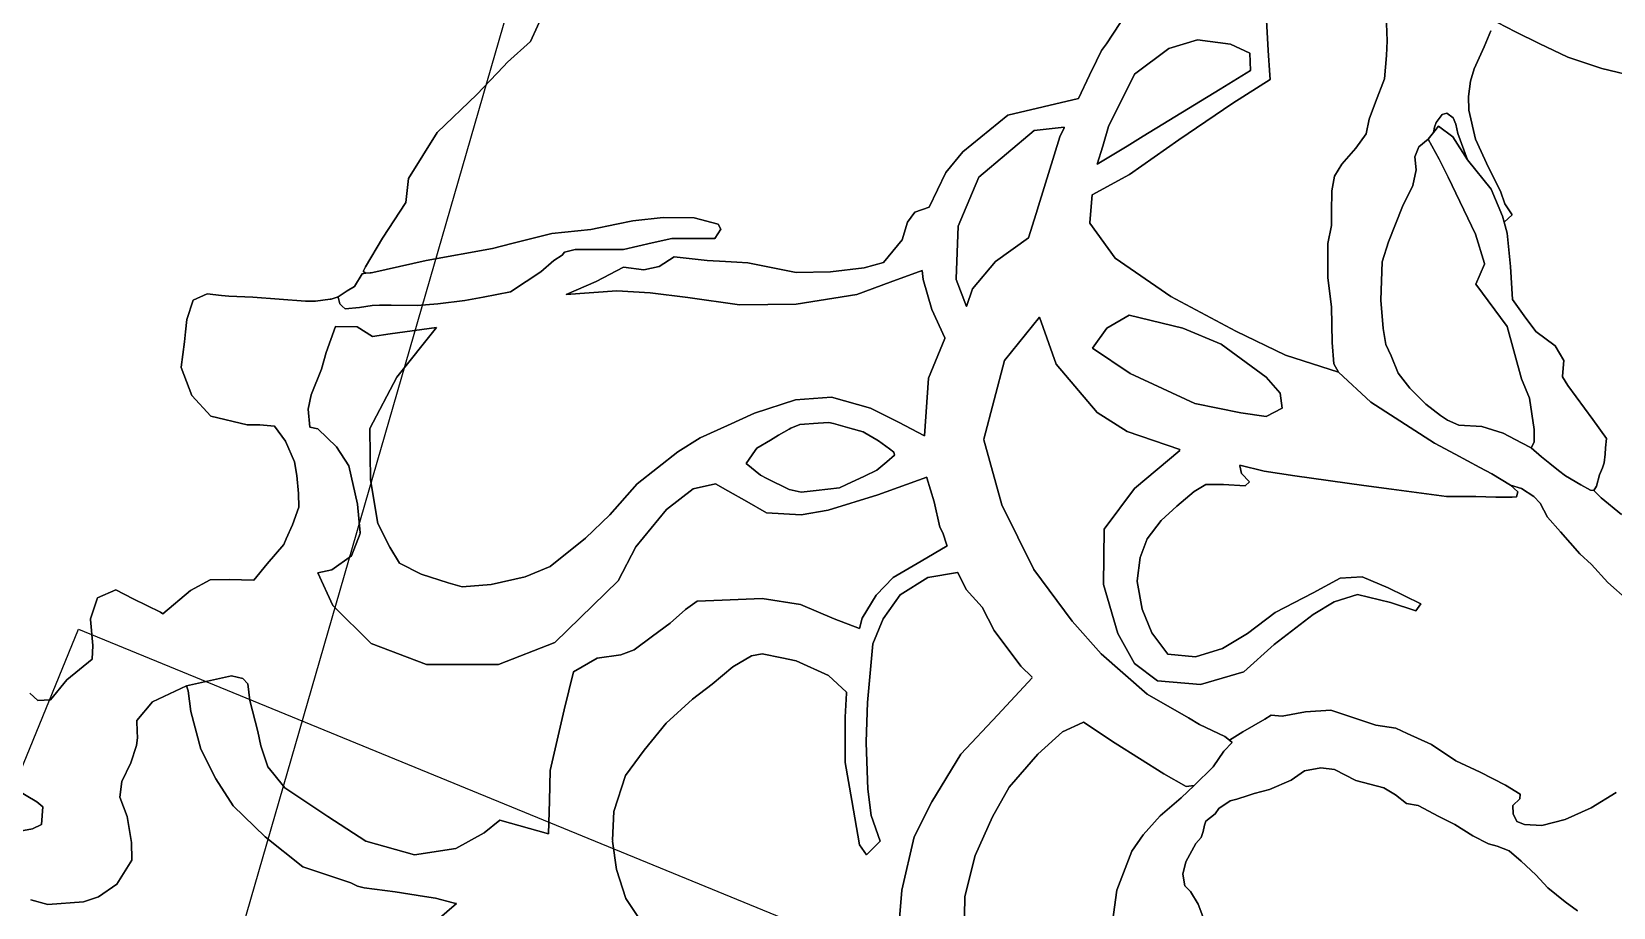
# Model space of a CAD drawing. Header units: inches. Extents: x 288635 to 1232953, y 676945 to 1655780.
# Drawn here: x 537801 to 565673, y 1443660 to 1459089 of the extents above; entities that cross this region are included whole.
import ezdxf

# ---------------------------------------------------------------- set-up
doc = ezdxf.new("R2010")
doc.units = ezdxf.units.IN
doc.header["$MEASUREMENT"] = 0
doc.layers.add('Images', color=7, linetype='Continuous')
picture_1 = doc.add_image_def('image3.jpg', size_in_pixel=(2620, 3729))
picture_2 = doc.add_image_def('image4.jpg', size_in_pixel=(1536, 2752))

msp = doc.modelspace()

# ---------------------------------------------------------------- linework, layer by layer
at = {"color": 1}
for points in [[(546837.5692, 1459456.4532), (546594.1521, 1458916.7022), (546186.6929, 1458551.5764), (546116.1608, 1458476.8954), (545646.9418, 1457980.0753), (544948.4405, 1457313.3239), (544440.4394, 1456503.6973), (544393.0589, 1456080.4724), (543985.7958, 1455452.1706), (543687.1986, 1454943.0238), (543655.5952, 1454889.1361), (543642.211, 1454877.4968), (543658.6734, 1454853.824), (543687.8167, 1454830.6234), (543623.9136, 1454822.7141), (543490.1823, 1454599.2445), (543360.6097, 1454524.7754), (543202.6276, 1454417.5419), (543079.8607, 1454376.9018), (543064.4153, 1454375.0296), (542800.4601, 1454343.035), (542624.9739, 1454340.8303), (541701.1001, 1454409.6361), (541275.6492, 1454425.5111), (541146.3535, 1454440.5956), (540894.6484, 1454469.9612), (540646.998, 1454358.836), (540535.8727, 1454015.9353), (540513.1591, 1453799.2828), (540494.5976, 1453622.2345), (540434.2725, 1453174.5586), (540435.6128, 1453171.0242), (540621.5138, 1452680.8048), (540958.1486, 1452314.1319), (541599.4999, 1452161.7316), (541824.8959, 1452162.6435), (542082.1008, 1452139.5066), (542272.6012, 1451875.981), (542434.5265, 1451507.6803), (542476.2466, 1451267.2933), (542503.8329, 1450952.4761), (542507.3586, 1450709.8267), (542400.6035, 1450400.627), (542289.018, 1450151.0024), (542244.0261, 1450050.3524), (541952.1548, 1449715.2408), (541713.8001, 1449421.7011), (541281.9992, 1449437.5762), (540945.4485, 1449428.0511), (540602.5479, 1449243.9008), (540110.4219, 1448834.3249), (540073.8506, 1448863.3144), (539592.8958, 1449097.8505), (539284.9202, 1449253.4258), (538964.2446, 1449110.5505), (538837.2443, 1448745.4248), (538838.2052, 1448734.7066), (538837.2443, 1448731.9439), (538878.0867, 1448276.3944), (538865.8194, 1448031.0483), (538424.4935, 1447669.0976), (538135.5679, 1447313.4969), (537910.1425, 1447303.9719), (537770.4422, 1447430.9721)], [(537770.4422, 1447430.9721), (537910.1425, 1447303.9719), (538135.5679, 1447313.4969), (538424.4935, 1447669.0976), (538865.8194, 1448031.0483), (538878.0867, 1448276.3944), (538837.2443, 1448731.9439), (538838.2052, 1448734.7066), (538837.2443, 1448745.4248), (538964.2446, 1449110.5505), (539284.9202, 1449253.4258), (539592.8958, 1449097.8505), (540073.8506, 1448863.3144), (540110.4219, 1448834.3249), (540602.5479, 1449243.9008), (540945.4485, 1449428.0511), (541281.9992, 1449437.5762), (541713.8001, 1449421.7011), (541952.1548, 1449715.2408), (542244.0261, 1450050.3524), (542289.018, 1450151.0024), (542400.6035, 1450400.627), (542507.3586, 1450709.8267), (542503.8329, 1450952.4761), (542476.2466, 1451267.2933), (542434.5265, 1451507.6803), (542272.6012, 1451875.981), (542082.1008, 1452139.5066), (541824.8959, 1452162.6435), (541599.4999, 1452161.7316), (540958.1486, 1452314.1319), (540621.5138, 1452680.8048), (540435.6128, 1453171.0242), (540434.2725, 1453174.5586), (540494.5976, 1453622.2345), (540513.1591, 1453799.2828), (540535.8727, 1454015.9353), (540646.998, 1454358.836), (540894.6484, 1454469.9612), (541146.3535, 1454440.5956), (541275.6492, 1454425.5111), (541701.1001, 1454409.6361), (542624.9739, 1454340.8303), (542800.4601, 1454343.035), (543064.4153, 1454375.0296), (543079.8607, 1454376.9018), (543202.6276, 1454417.5419), (543205.4098, 1454405.9495), (543210.3507, 1454385.3622), (543233.1077, 1454290.5416), (543273.6738, 1454252.873), (543327.9345, 1454202.4881), (543580.2417, 1454229.5815), (543800.3755, 1454265.1416), (543931.1887, 1454267.1038), (544139.0428, 1454270.2216), (544592.857, 1454263.4482), (544958.6178, 1454293.9283), (545432.7521, 1454349.8084), (545759.566, 1454410.7685), (546240.4737, 1454503.902), (546518.1809, 1454686.7824), (546773.8747, 1454859.5027), (547005.8619, 1455054.2365), (547149.7955, 1455149.0633), (547190.1476, 1455201.0153), (547377.004, 1455247.7294), (547601.0697, 1455247.7294), (548210.4432, 1455247.7294), (548231.6549, 1455252.5502), (548738.5647, 1455367.757), (549083.5699, 1455446.1673), (549837.6339, 1455446.1673), (549947.1797, 1455610.486), (549896.5069, 1455696.706), (549473.2434, 1455806.441), (548930.1133, 1455814.2718), (548396.7122, 1455755.005), (548104.6116, 1455695.7382), (547655.8774, 1455602.6047), (546967.359, 1455532.7921), (546265.7518, 1455353.3112), (545921.8933, 1455267.8079), (544756.264, 1455057.6889), (543812.2288, 1454846.0218), (543782.0221, 1454842.2831), (543767.4577, 1454840.4805), (543687.8167, 1454830.6234), (543658.6734, 1454853.824), (543642.211, 1454877.4968), (543655.5952, 1454889.1361), (543687.1986, 1454943.0238), (543985.7958, 1455452.1706), (544393.0589, 1456080.4724), (544440.4394, 1456503.6973), (544948.4405, 1457313.3239), (545646.9418, 1457980.0753), (546116.1608, 1458476.8954), (546186.6929, 1458551.5764), (546594.1521, 1458916.7022), (546837.5692, 1459456.4532)], [(557210.4173, 1459588.3928), (556741.375, 1458876.5477), (556652.3205, 1458757.163), (556564.9251, 1458575.6494), (556443.0714, 1458322.5686), (556245.9691, 1457913.2023), (555002.0025, 1457616.7288), (554208.2509, 1456971.8056), (553910.5941, 1456608.0028), (553617.8143, 1455998.0449), (553364.8899, 1455910.1628), (553232.5979, 1455731.5687), (553140.8526, 1455423.3446), (552809.2638, 1455023.8069), (552471.9193, 1454924.588), (551876.6056, 1454858.442), (551274.6774, 1454845.2128), (550421.3944, 1455017.1923), (550225.6377, 1455028.0677), (550029.8619, 1455038.9441), (549707.018, 1455056.8799), (549124.9335, 1455123.0259), (548858.931, 1454950.8786), (548589.1511, 1454891.515), (548231.9629, 1454937.8171), (547749.0974, 1454686.4625), (547217.7609, 1454457.8642), (548112.9002, 1454521.3493), (548701.5993, 1454488.2763), (549363.0589, 1454402.2865), (550275.8733, 1454276.6092), (551274.6774, 1454289.8384), (552339.6274, 1454455.2033), (552928.3265, 1454673.485), (553494.8497, 1454882.4126), (553496.2392, 1454882.925), (553513.7183, 1454719.7872), (553662.5467, 1454190.6194), (553894.0576, 1453694.5247), (553891.0992, 1453687.3833), (553894.0576, 1453681.0438), (553606.3073, 1452986.431), (553536.8694, 1451964.8867), (553076.4935, 1452210.9497), (552584.3675, 1452457.0127), (551893.8036, 1452647.5131), (551258.8023, 1452599.888), (550536.4884, 1452369.7), (550060.2374, 1452147.4496), (549583.9865, 1451933.1367), (549187.1107, 1451687.0737), (548472.7342, 1451123.51), (547988.5458, 1450575.8214), (547559.9199, 1450163.0706), (546940.7937, 1449663.0071), (546496.2928, 1449480.4443), (545900.9791, 1449345.5065), (545385.0406, 1449305.8189), (545138.9776, 1449377.2565), (544662.7266, 1449528.0693), (544281.7259, 1449726.5072), (544115.038, 1450004.3203), (543900.7251, 1450425.0086), (543773.7248, 1451194.9477), (543757.8498, 1452083.9495), (543758.0826, 1452084.3919), (543757.8498, 1452097.4304), (544234.1008, 1453002.3072), (544936.2834, 1453876.1344), (544119.13, 1453762.6409), (543805.4749, 1453719.0777), (543536.0612, 1453890.3273), (543154.5986, 1453893.7031), (542991.5027, 1453433.2151), (542908.5356, 1453139.6391), (542725.9728, 1452687.2007), (542671.3197, 1452437.3582), (542702.1602, 1452121.2429), (542845.0355, 1452089.4928), (543170.4736, 1451771.9922), (543392.7241, 1451438.6165), (543543.5369, 1450763.9277), (543588.0294, 1450261.0615), (543587.0645, 1450258.4866), (543588.0294, 1450247.5806), (543440.3492, 1449853.5075), (543091.0985, 1449607.4445), (542842.7262, 1449553.1131), (543106.9735, 1448977.9866), (543781.6624, 1448311.2353), (544757.9768, 1447938.172), (546027.9794, 1447938.172), (547020.1688, 1448327.1103), (548139.3586, 1449414.55), (548448.9217, 1450009.8637), (548988.6728, 1450668.6775), (549456.9862, 1451033.8032), (549850.4381, 1451121.8016), (550068.6107, 1450998.5386), (550403.6891, 1450809.2262), (550750.8013, 1450613.1149), (551361.99, 1450573.4273), (551838.241, 1450660.74), (552711.3677, 1450930.6155), (553575.8459, 1451239.9242), (553576.557, 1451226.6977), (553705.5262, 1450803.6141), (553804.7452, 1450357.1289), (553855.609, 1450259.7861), (553930.8039, 1450038.8646), (553934.6326, 1450027.616), (553474.7914, 1449759.512), (552980.39, 1449471.258), (552682.7332, 1449160.3719), (552437.9931, 1448756.8816), (552387.627, 1448572.7847), (551941.8984, 1448743.6524), (551346.5847, 1448995.007), (550671.8958, 1449100.8406), (549970.7486, 1449074.3822), (549527.5706, 1449054.5384), (549322.5181, 1448909.0173), (549051.3197, 1448664.2772), (548740.4337, 1448439.3809), (548416.3184, 1448194.6408), (548184.8075, 1448108.6511), (547768.088, 1448049.1197), (547351.3684, 1447810.9942), (547186.0035, 1447142.92), (546941.2634, 1446071.3553), (546928.0342, 1445535.573), (546907.3085, 1444953.268), (546050.0567, 1445196.6852), (545774.8895, 1444974.4348), (545277.4719, 1444699.2675), (544547.2204, 1444582.8506), (543689.9687, 1444826.2678), (543023.2174, 1445260.1853), (542261.2158, 1445768.1863), (542071.7695, 1446004.9942), (541964.8819, 1446138.6037), (541841.0544, 1446504.9268), (541784.6962, 1446756.4761), (541648.5943, 1447306.5989), (541610.4942, 1447599.9694), (541522.864, 1447691.4096), (541324.7436, 1447740.9397), (540532.262, 1447565.6794), (539930.4758, 1447281.954), (539657.6096, 1446950.0781), (539660.0878, 1446754.2936), (539667.6147, 1446660.2075), (539666.9353, 1446655.219), (539667.6147, 1446646.7266), (539649.5236, 1446513.8904), (539547.2064, 1446206.9387), (539388.9592, 1445876.5633), (539354.4396, 1445600.0392), (539483.6323, 1445262.6229), (539560.6819, 1444804.5801), (539565.2188, 1444504.0051), (539565.0201, 1444503.6865), (539565.2188, 1444490.5242), (539300.5927, 1444066.1065), (538979.8141, 1443847.3937), (538716.0708, 1443755.7627), (538084.9671, 1443707.5175), (537788.8856, 1443793.1609)], [(544947.4169, 1443434.9827), (545288.0552, 1443725.5989), (545276.098, 1443728.6518), (545275.8935, 1443728.704), (545231.9655, 1443739.9197), (544915.3619, 1443820.7547), (544725.0206, 1443850.2436), (544204.8666, 1443930.8291), (543661.4432, 1444003.4035), (543542.945, 1444032.3055), (543470.7686, 1444071.0343), (543426.325, 1444094.8821), (543144.797, 1444186.6539), (542578.7165, 1444371.1835), (541915.7543, 1444905.4322), (541350.5204, 1445449.7315), (541049.3647, 1445924.7303), (540782.135, 1446448.6063), (540604.8639, 1447110.066), (540557.1473, 1447474.019), (540532.262, 1447565.6794), (541324.7436, 1447740.9397), (541522.864, 1447691.4096), (541610.4942, 1447599.9694), (541648.5943, 1447306.5989), (541784.6962, 1446756.4761), (541841.0544, 1446504.9268), (541964.8819, 1446138.6037), (542071.7695, 1446004.9942), (542261.2158, 1445768.1863), (543023.2174, 1445260.1853), (543689.9687, 1444826.2678), (544547.2204, 1444582.8506), (545277.4719, 1444699.2675), (545774.8895, 1444974.4348), (546050.0567, 1445196.6852), (546907.3085, 1444953.268), (546928.0342, 1445535.573), (546941.2634, 1446071.3553), (547186.0035, 1447142.92), (547351.3684, 1447810.9942), (547768.088, 1448049.1197), (548184.8075, 1448108.6511), (548416.3184, 1448194.6408), (548740.4337, 1448439.3809), (549051.3197, 1448664.2772), (549322.5181, 1448909.0173), (549527.5706, 1449054.5384), (549970.7486, 1449074.3822), (550671.8958, 1449100.8406), (551346.5847, 1448995.007), (551941.8984, 1448743.6524), (552387.627, 1448572.7847), (552437.9931, 1448756.8816), (552682.7332, 1449160.3719), (552980.39, 1449471.258), (553474.7914, 1449759.512), (553934.6326, 1450027.616), (553930.8039, 1450038.8646), (553855.609, 1450259.7861), (553804.7452, 1450357.1289), (553705.5262, 1450803.6141), (553576.557, 1451226.6977), (553575.8459, 1451239.9242), (552711.3677, 1450930.6155), (551838.241, 1450660.74), (551361.99, 1450573.4273), (550750.8013, 1450613.1149), (550403.6891, 1450809.2262), (550068.6107, 1450998.5386), (549850.4381, 1451121.8016), (549456.9862, 1451033.8032), (548988.6728, 1450668.6775), (548448.9217, 1450009.8637), (548139.3586, 1449414.55), (547020.1688, 1448327.1103), (546027.9794, 1447938.172), (544757.9768, 1447938.172), (543781.6624, 1448311.2353), (543106.9735, 1448977.9866), (542842.7262, 1449553.1131), (543091.0985, 1449607.4445), (543440.3492, 1449853.5075), (543588.0294, 1450247.5806), (543587.0645, 1450258.4866), (543588.0294, 1450261.0615), (543543.5369, 1450763.9277), (543392.7241, 1451438.6165), (543170.4736, 1451771.9922), (542845.0355, 1452089.4928), (542702.1602, 1452121.2429), (542671.3197, 1452437.3582), (542725.9728, 1452687.2007), (542908.5356, 1453139.6391), (542991.5027, 1453433.2151), (543154.5986, 1453893.7031), (543536.0612, 1453890.3273), (543805.4749, 1453719.0777), (544119.13, 1453762.6409), (544936.2834, 1453876.1344), (544234.1008, 1453002.3072), (543757.8498, 1452097.4304), (543758.0826, 1452084.3919), (543757.8498, 1452083.9495), (543773.7248, 1451194.9477), (543900.7251, 1450425.0086), (544115.038, 1450004.3203), (544281.7259, 1449726.5072), (544662.7266, 1449528.0693), (545138.9776, 1449377.2565), (545385.0406, 1449305.8189), (545900.9791, 1449345.5065), (546496.2928, 1449480.4443), (546940.7937, 1449663.0071), (547559.9199, 1450163.0706), (547988.5458, 1450575.8214), (548472.7342, 1451123.51), (549187.1107, 1451687.0737), (549583.9865, 1451933.1367), (550060.2374, 1452147.4496), (550536.4884, 1452369.7), (551258.8023, 1452599.888), (551893.8036, 1452647.5131), (552584.3675, 1452457.0127), (553076.4935, 1452210.9497), (553536.8694, 1451964.8867), (553606.3073, 1452986.431), (553894.0576, 1453681.0438), (553891.0992, 1453687.3833), (553894.0576, 1453694.5247), (553662.5467, 1454190.6194), (553513.7183, 1454719.7872), (553496.2392, 1454882.925), (553494.8497, 1454882.4126), (552928.3265, 1454673.485), (552339.6274, 1454455.2033), (551274.6774, 1454289.8384), (550275.8733, 1454276.6092), (549363.0589, 1454402.2865), (548701.5993, 1454488.2763), (548112.9002, 1454521.3493), (547217.7609, 1454457.8642), (547749.0974, 1454686.4625), (548231.9629, 1454937.8171), (548589.1511, 1454891.515), (548858.931, 1454950.8786), (549124.9335, 1455123.0259), (549707.018, 1455056.8799), (550029.8619, 1455038.9441), (550225.6377, 1455028.0677), (550421.3944, 1455017.1923), (551274.6774, 1454845.2128), (551876.6056, 1454858.442), (552471.9193, 1454924.588), (552809.2638, 1455023.8069), (553140.8526, 1455423.3446), (553232.5979, 1455731.5687), (553364.8899, 1455910.1628), (553617.8143, 1455998.0449), (553910.5941, 1456608.0028), (554208.2509, 1456971.8056), (555002.0025, 1457616.7288), (556245.9691, 1457913.2023), (556443.0714, 1458322.5686), (556564.9251, 1458575.6494), (556652.3205, 1458757.163), (556741.375, 1458876.5477), (557210.4173, 1459588.3928)], [(561666.7768, 1459385.5239), (561685.8268, 1458925.148), (561673.1268, 1458671.1475), (561641.3767, 1458258.3967), (561479.4514, 1457845.6458), (561371.5012, 1457547.1952), (561314.3511, 1457290.0197), (561133.3757, 1457036.0192), (560888.9002, 1456756.6187), (560761.9, 1456540.7182), (560714.2749, 1456283.5427), (560704.7498, 1455908.892), (560703.6915, 1455672.8832), (560644.4247, 1455355.3825), (560640.1914, 1454750.0146), (560707.9248, 1454237.7803), (560716.3915, 1453611.2457), (560746.0249, 1453238.7116), (560830.4543, 1453087.053), (559894.4863, 1453386.5628), (559021.8789, 1453814.0799), (557873.6556, 1454425.1979), (556893.4464, 1455097.8904), (556448.9455, 1455711.7249), (556449.9921, 1455723.7605), (556448.9455, 1455725.2058), (556491.2789, 1456212.0402), (557147.4469, 1456571.8742), (558014.5592, 1457183.9534), (558968.8663, 1457829.6023), (559623.0803, 1458243.4927), (559617.7493, 1458322.5686), (559588.4508, 1458757.163), (559557.8836, 1459288.3418)], [(559557.8836, 1459288.3418), (559588.4508, 1458757.163), (559617.7493, 1458322.5686), (559623.0803, 1458243.4927), (558968.8663, 1457829.6023), (558014.5592, 1457183.9534), (557147.4469, 1456571.8742), (556491.2789, 1456212.0402), (556448.9455, 1455725.2058), (556449.9921, 1455723.7605), (556448.9455, 1455711.7249), (556893.4464, 1455097.8904), (557873.6556, 1454425.1979), (559021.8789, 1453814.0799), (559894.4863, 1453386.5628), (560830.4543, 1453087.053), (561401.9554, 1452557.8853), (562523.791, 1451838.2172), (562887.5559, 1451642.3438), (563319.2945, 1451409.8691), (563531.5638, 1451295.6077), (563857.5311, 1451100.874), (563988.7647, 1450978.1071), (563963.3647, 1450893.4403), (563887.1645, 1450884.9736), (563603.5306, 1450889.2069), (563252.1633, 1450899.1962), (563007.3591, 1450899.1962), (562735.4581, 1450899.1962), (561761.7868, 1451026.1968), (561274.9552, 1451089.6966), (560059.2413, 1451265.4625), (559518.1183, 1451343.6971), (559093.4284, 1451452.9031), (559096.3701, 1451438.6658), (559093.4284, 1451439.4222), (559121.5579, 1451303.2807), (559260.7531, 1451158.0335), (559185.058, 1451088.1612), (558804.0573, 1451107.2112), (558492.9066, 1451107.2112), (558283.3562, 1450986.561), (557978.5556, 1450726.2105), (557705.5051, 1450478.56), (557457.854, 1450152.3728), (557337.2043, 1449824.5087), (557280.0542, 1449411.7578), (557281.1198, 1449405.973), (557280.0542, 1449398.2769), (557368.9544, 1448915.676), (557540.4047, 1448496.5751), (557819.8053, 1448121.9244), (558308.7563, 1448071.1243), (558785.0072, 1448223.5246), (559223.1581, 1448483.8751), (559712.1091, 1448852.1758), (560385.2104, 1449201.4265), (560861.4614, 1449461.7771), (561248.8121, 1449480.8271), (561706.0131, 1449290.3267), (562278.9776, 1449005.9356), (562193.3765, 1448883.6484), (561743.584, 1449029.1696), (561161.4995, 1449174.6907), (560751.3945, 1449042.3988), (560380.9771, 1448817.5025), (559693.059, 1448288.3348), (559163.8913, 1447812.0838), (558396.5981, 1447587.1875), (557642.5341, 1447653.3335), (557232.4291, 1447957.6049), (556941.3869, 1448486.7727), (556690.2041, 1449346.0821), (556703.2614, 1450325.3788), (557232.4291, 1451039.7552), (558036.4487, 1451711.2169), (558024.9857, 1451715.1247), (558036.4487, 1451724.6978), (557105.1135, 1452042.1985), (556575.9458, 1452380.8658), (555856.2777, 1453227.5342), (555562.1734, 1454060.8295), (555559.8752, 1454057.9838), (554945.7631, 1453297.5687), (554581.9603, 1451908.5035), (554583.7699, 1451901.9319), (554581.9603, 1451895.0226), (554896.1536, 1450754.0046), (555458.3943, 1449612.9867), (556136.3905, 1448703.4797), (556649.0217, 1448124.7025), (557459.3098, 1447413.6334), (558186.9154, 1447000.2211), (558379.0859, 1446884.1181), (558827.4744, 1446669.8351), (558907.1772, 1446602.8848), (558954.4747, 1446563.1549), (558807.1544, 1446410.7546), (558619.194, 1446136.4341), (558283.9133, 1445806.2334), (558146.7531, 1445790.9934), (557751.1266, 1446012.507), (556897.0691, 1446550.6802), (556335.4398, 1446922.6684), (556323.4051, 1446917.1585), (555967.5419, 1446754.2334), (555530.9785, 1446357.3576), (555028.2691, 1445775.2731), (554730.6123, 1445252.72), (554426.3409, 1444571.4166), (554247.7467, 1443850.4255), (554234.5176, 1443162.5075)], [(565817.5684, 1450584.4063), (565457.7343, 1450876.5069), (565326.5007, 1451003.5071), (565373.0675, 1451079.7073), (565428.101, 1451282.9077), (565478.9011, 1451405.6746), (565512.7678, 1451490.3415), (565527.1014, 1451644.6436), (565536.2336, 1451758.7622), (565549.3796, 1451923.0374), (565309.6746, 1452252.6319), (564873.1112, 1452853.3546), (564775.5585, 1453004.1674), (564776.5712, 1453016.0828), (564775.5585, 1453017.6483), (564798.9275, 1453292.6183), (564647.3463, 1453552.4719), (564307.2451, 1453805.8565), (564100.8697, 1454083.6696), (563894.4943, 1454369.4202), (563862.7442, 1454948.8588), (563799.2441, 1455536.235), (563748.1538, 1455729.6483), (563889.7045, 1455859.1502), (563762.7043, 1456057.2706), (563681.4241, 1456275.711), (563473.1437, 1456692.2719), (563244.5433, 1457195.1929), (563127.703, 1457703.1939), (563117.543, 1457947.0344), (563158.1831, 1458216.2749), (563219.1432, 1458434.7153), (563396.9436, 1458820.7961), (563513.7838, 1459100.1967)], [(569429.1212, 1459170.5713), (568904.1869, 1458819.204), (568387.7192, 1458493.2367), (568057.5185, 1458353.5364), (567672.2844, 1458213.8361), (567100.7833, 1458154.5693), (566681.6824, 1458188.4361), (566156.748, 1458273.1029), (565469.1651, 1458437.0679), (564869.2766, 1458636.7671), (564363.7309, 1458882.2863), (563948.1878, 1459084.0956), (563630.9072, 1459251.9159)], [(563630.9072, 1459251.9159), (563948.1878, 1459084.0956), (564363.7309, 1458882.2863), (564869.2766, 1458636.7671), (565469.1651, 1458437.0679), (566156.748, 1458273.1029), (566681.6824, 1458188.4361), (567100.7833, 1458154.5693), (567672.2844, 1458213.8361), (568057.5185, 1458353.5364), (568387.7192, 1458493.2367), (568904.1869, 1458819.204), (569429.1212, 1459170.5713)], [(565724.4349, 1445682.1965), (565279.934, 1445411.2626), (564822.7331, 1445208.0622), (564412.0989, 1445102.2287), (564107.2983, 1445119.162), (563971.8314, 1445174.1955), (563908.3312, 1445305.4291), (563899.8646, 1445455.7127), (564026.8648, 1445570.0129), (564033.2148, 1445652.5631), (563772.8643, 1445811.3134), (563328.3634, 1446039.9139), (562896.5626, 1446243.1143), (562471.1117, 1446528.8649), (562039.3108, 1446725.7153), (561842.4604, 1446814.6154), (561486.8597, 1446871.7655), (561010.6088, 1447030.5159), (560693.1081, 1447132.1161), (560248.6073, 1447106.716), (559835.8564, 1447030.5159), (559645.3561, 1447043.2159), (559530.3188, 1446978.0281), (559142.435, 1446751.1153), (558907.1772, 1446602.8848), (558827.4744, 1446669.8351), (558379.0859, 1446884.1181), (558186.9154, 1447000.2211), (557459.3098, 1447413.6334), (556649.0217, 1448124.7025), (556136.3905, 1448703.4797), (555458.3943, 1449612.9867), (554896.1536, 1450754.0046), (554581.9603, 1451895.0226), (554583.7699, 1451901.9319), (554581.9603, 1451908.5035), (554945.7631, 1453297.5687), (555559.8752, 1454057.9838), (555562.1734, 1454060.8295), (555856.2777, 1453227.5342), (556575.9458, 1452380.8658), (557105.1135, 1452042.1985), (558036.4487, 1451724.6978), (558024.9857, 1451715.1247), (558036.4487, 1451711.2169), (557232.4291, 1451039.7552), (556703.2614, 1450325.3788), (556690.2041, 1449346.0821), (556941.3869, 1448486.7727), (557232.4291, 1447957.6049), (557642.5341, 1447653.3335), (557642.5341, 1447653.3335), (558396.5981, 1447587.1875), (559163.8913, 1447812.0838), (559693.059, 1448288.3348), (560380.9771, 1448817.5025), (560751.3945, 1449042.3988), (561161.4995, 1449174.6907), (561743.584, 1449029.1696), (562193.3765, 1448883.6484), (562278.9776, 1449005.9356), (561706.0131, 1449290.3267), (561248.8121, 1449480.8271), (560861.4614, 1449461.7771), (560385.2104, 1449201.4265), (559712.1091, 1448852.1758), (559223.1581, 1448483.8751), (558785.0072, 1448223.5246), (558308.7563, 1448071.1243), (557819.8053, 1448121.9244), (557540.4047, 1448496.5751), (557368.9544, 1448915.676), (557280.0542, 1449398.2769), (557281.1198, 1449405.973), (557280.0542, 1449411.7578), (557337.2043, 1449824.5087), (557457.854, 1450152.3728), (557705.5051, 1450478.56), (557978.5556, 1450726.2105), (558283.3562, 1450986.561), (558492.9066, 1451107.2112), (558804.0573, 1451107.2112), (559185.058, 1451088.1612), (559260.7531, 1451158.0335), (559121.5579, 1451303.2807), (559093.4284, 1451439.4222), (559096.3701, 1451438.6658), (559093.4284, 1451452.9031), (559518.1183, 1451343.6971), (560059.2413, 1451265.4625), (561274.9552, 1451089.6966), (561761.7868, 1451026.1968), (562735.4581, 1450899.1962), (563007.3591, 1450899.1962), (563252.1633, 1450899.1962), (563603.5306, 1450889.2069), (563887.1645, 1450884.9736), (563963.3647, 1450893.4403), (563988.7647, 1450978.1071), (563857.5311, 1451100.874), (564056.4982, 1451037.3739), (564272.3986, 1450897.6736), (564382.4655, 1450783.3734), (564513.6991, 1450533.6062), (564742.2996, 1450275.3724), (565080.9669, 1449890.1383), (565288.4007, 1449699.6379), (565576.2679, 1449382.1372), (565931.8686, 1449068.8699)], [(553077.2974, 1443252.2563), (553136.4945, 1443962.622), (553354.7762, 1444901.8947), (553665.6623, 1445517.0522), (554174.9862, 1446357.1059), (554824.6358, 1447051.1565), (555433.6231, 1447701.7657), (555427.0499, 1447708.2241), (555433.6231, 1447715.2466), (555233.5283, 1447911.8477), (554763.8617, 1448535.0592), (554547.6893, 1448948.7684), (554270.2364, 1449259.8426), (554119.4236, 1449561.4682), (554114.552, 1449560.6317), (553595.5475, 1449471.5097), (553106.0674, 1449167.2382), (552808.4105, 1448743.9041), (552623.2018, 1448300.7261), (552530.5975, 1447268.849), (552504.1391, 1446574.3164), (552504.4032, 1446567.7674), (552504.1391, 1446560.8355), (552537.2121, 1445740.6255), (552596.7434, 1445277.6038), (552752.0519, 1444824.621), (552510.7537, 1444583.3228), (552391.691, 1444761.9169), (552252.7844, 1445542.4393), (552133.7217, 1446210.5136), (552133.7217, 1447010.6281), (552159.2205, 1447435.6073), (552158.4546, 1447436.3235), (552159.2205, 1447449.0882), (551842.6794, 1447745.1), (551273.8241, 1448003.0693), (551022.4695, 1448055.986), (550671.8958, 1448128.7466), (550486.6871, 1448089.059), (550155.9573, 1447897.2357), (549792.1545, 1447592.9643), (549448.1955, 1447328.3804), (548985.1737, 1446905.0462), (548594.9125, 1446428.7953), (548264.1827, 1445985.6173), (548059.1302, 1445350.616), (548039.2864, 1444841.2921), (548039.6916, 1444838.2123), (548039.2864, 1444827.8112), (548105.4324, 1444325.1019), (548270.7973, 1443815.7779), (548482.4644, 1443498.2773)], [(548482.4644, 1443498.2773), (548270.7973, 1443815.7779), (548105.4324, 1444325.1019), (548039.2864, 1444827.8112), (548039.6916, 1444838.2123), (548039.2864, 1444841.2921), (548059.1302, 1445350.616), (548264.1827, 1445985.6173), (548594.9125, 1446428.7953), (548985.1737, 1446905.0462), (549448.1955, 1447328.3804), (549792.1545, 1447592.9643), (550155.9573, 1447897.2357), (550486.6871, 1448089.059), (550671.8958, 1448128.7466), (551022.4695, 1448055.986), (551273.8241, 1448003.0693), (551842.6794, 1447745.1), (552159.2205, 1447449.0882), (552158.4546, 1447436.3235), (552159.2205, 1447435.6073), (552133.7217, 1447010.6281), (552133.7217, 1446210.5136), (552252.7844, 1445542.4393), (552391.691, 1444761.9169), (552510.7537, 1444583.3228), (552752.0519, 1444824.621), (552596.7434, 1445277.6038), (552537.2121, 1445740.6255), (552504.1391, 1446560.8355), (552504.4032, 1446567.7674), (552504.1391, 1446574.3164), (552530.5975, 1447268.849), (552623.2018, 1448300.7261), (552808.4105, 1448743.9041), (553106.0674, 1449167.2382), (553595.5475, 1449471.5097), (554114.552, 1449560.6317), (554119.4236, 1449561.4682), (554270.2364, 1449259.8426), (554547.6893, 1448948.7684), (554763.8617, 1448535.0592), (555233.5283, 1447911.8477), (555433.6231, 1447715.2466), (555427.0499, 1447708.2241), (555433.6231, 1447701.7657), (554824.6358, 1447051.1565), (554174.9862, 1446357.1059), (553665.6623, 1445517.0522), (553354.7762, 1444901.8947), (553354.7762, 1444901.8947), (553136.4945, 1443962.622), (553077.2974, 1443252.2563)], [(537788.8856, 1443793.1609), (538084.9671, 1443707.5175), (538716.0708, 1443755.7627), (538979.8141, 1443847.3937), (539300.5927, 1444066.1065), (539565.2188, 1444490.5242), (539565.0201, 1444503.6865), (539565.2188, 1444504.0051), (539560.6819, 1444804.5801), (539483.6323, 1445262.6229), (539354.4396, 1445600.0392), (539388.9592, 1445876.5633), (539547.2064, 1446206.9387), (539649.5236, 1446513.8904), (539667.6147, 1446646.7266), (539666.9353, 1446655.219), (539667.6147, 1446660.2075), (539660.0878, 1446754.2936), (539657.6096, 1446950.0781), (539930.4758, 1447281.954), (540532.262, 1447565.6794), (540557.1473, 1447474.019), (540604.8639, 1447110.066), (540782.135, 1446448.6063), (541049.3647, 1445924.7303), (541350.5204, 1445449.7315), (541915.7543, 1444905.4322), (542578.7165, 1444371.1835), (543144.797, 1444186.6539), (543426.325, 1444094.8821), (543470.7686, 1444071.0343), (543542.945, 1444032.3055), (543661.4432, 1444003.4035), (544204.8666, 1443930.8291), (544725.0206, 1443850.2436), (544915.3619, 1443820.7547), (545231.9655, 1443739.9197), (545275.8935, 1443728.704), (545276.098, 1443728.6518), (545288.0552, 1443725.5989), (545288.0552, 1443725.5989), (544947.4169, 1443434.9827)], [(554234.5176, 1443162.5075), (554247.7467, 1443850.4255), (554426.3409, 1444571.4166), (554730.6123, 1445252.72), (555028.2691, 1445775.2731), (555530.9785, 1446357.3576), (555967.5419, 1446754.2334), (556323.4051, 1446917.1585), (556335.4398, 1446922.6684), (556897.0691, 1446550.6802), (557751.1266, 1446012.507), (557751.1266, 1446012.507), (558146.7531, 1445790.9934), (558283.9133, 1445806.2334), (558055.3129, 1445587.793), (557689.5521, 1445272.8324), (557389.8315, 1444937.5517), (557186.6311, 1444647.9911), (556925.5186, 1443964.2217), (556849.3185, 1443405.4206)], [(558441.055, 1443498.5541), (558356.3881, 1443718.6879), (558220.9212, 1443938.8217), (558119.321, 1444040.4219), (558085.7929, 1444246.6703), (558141.673, 1444460.0307), (558314.3934, 1444785.1514), (558410.9136, 1444891.8316), (558446.4737, 1444998.5118), (558466.7937, 1445105.192), (558492.1937, 1445176.3122), (558654.7541, 1445308.3924), (558720.7942, 1445399.8326), (558918.9146, 1445536.9929), (559040.8348, 1445567.4729), (559238.9552, 1445628.4331), (559340.5554, 1445663.9931), (559613.606, 1445735.1133), (559994.6068, 1445900.2136), (560229.5572, 1446065.3139), (560515.3078, 1446116.114), (560756.6083, 1446090.714), (561137.609, 1445893.8636), (561626.56, 1445766.8633), (561836.1104, 1445639.8631), (562026.6108, 1445487.4628), (562236.1612, 1445455.7127), (562598.112, 1445258.8623), (562877.5125, 1445119.162), (563195.0132, 1444922.3117), (563472.297, 1444780.4947), (563624.6973, 1444738.1613), (563836.3644, 1444657.7278), (564048.0315, 1444471.4607), (564306.2654, 1444230.1603), (564517.9325, 1444001.5598), (564822.7331, 1443756.026), (565038.6335, 1443599.3923)], [(537329.1163, 1445852.2131), (537894.2674, 1445518.8374), (537998.0262, 1445429.5566), (537973.6426, 1445122.7425), (537813.7089, 1445044.3135), (537499.6422, 1444983.9796)], [(537499.6422, 1444983.9796), (537813.7089, 1445044.3135), (537973.6426, 1445122.7425), (537998.0262, 1445429.5566), (537894.2674, 1445518.8374), (537329.1163, 1445852.2131)]]:
    msp.add_lwpolyline(points, dxfattribs=at)
at = {"color": 1, "ltscale": 3}
for points in [[(565931.8686, 1449068.8699), (565576.2679, 1449382.1372), (565288.4007, 1449699.6379), (565080.9669, 1449890.1383), (564742.2996, 1450275.3724), (564513.6991, 1450533.6062), (564382.4655, 1450783.3734), (564272.3986, 1450897.6736), (564056.4982, 1451037.3739), (563857.5311, 1451100.874), (563531.5638, 1451295.6077), (563319.2945, 1451409.8691), (562887.5559, 1451642.3438), (562523.791, 1451838.2172), (561401.9554, 1452557.8853), (560830.4543, 1453087.053), (560746.0249, 1453238.7116), (560716.3915, 1453611.2457), (560707.9248, 1454237.7803), (560640.1914, 1454750.0146), (560644.4247, 1455355.3825), (560703.6915, 1455672.8832), (560704.7498, 1455908.892), (560714.2749, 1456283.5427), (560761.9, 1456540.7182), (560888.9002, 1456756.6187), (561133.3757, 1457036.0192), (561314.3511, 1457290.0197), (561371.5012, 1457547.1952), (561479.4514, 1457845.6458), (561641.3767, 1458258.3967), (561673.1268, 1458671.1475), (561685.8268, 1458925.148), (561666.7768, 1459385.5239)], [(563513.7838, 1459100.1967), (563396.9436, 1458820.7961), (563219.1432, 1458434.7153), (563158.1831, 1458216.2749), (563117.543, 1457947.0344), (563127.703, 1457703.1939), (563244.5433, 1457195.1929), (563473.1437, 1456692.2719), (563681.4241, 1456275.711), (563762.7043, 1456057.2706), (563889.7045, 1455859.1502), (563748.1538, 1455729.6483), (563719.7902, 1455837.0247), (563521.431, 1456314.1116), (563100.2031, 1456830.5886), (562934.6626, 1457291.7131), (562899.1026, 1457459.3534), (562848.3025, 1457571.1136), (562736.5422, 1457652.3938), (562655.2621, 1457626.9937), (562548.5819, 1457489.8335), (562518.7368, 1457405.9075), (562501.9703, 1457311.8996), (562406.6969, 1457192.8078), (562246.2154, 1457056.6568), (562177.4236, 1456884.6772), (562198.5903, 1456651.8434), (562139.8527, 1456375.6179), (561955.7023, 1456007.3172), (561711.2269, 1455385.0159), (561601.16, 1455033.6485), (561575.7599, 1454360.5472), (561613.86, 1453861.0129), (561664.6601, 1453577.379), (561757.7936, 1453374.1786), (561880.5605, 1453073.6113), (562083.7609, 1452806.9108), (562367.3948, 1452523.2769), (562625.6287, 1452324.3098), (562752.6289, 1452243.8763), (562951.596, 1452154.9761), (563353.7635, 1452133.8094), (563730.5309, 1452015.2758), (564056.4982, 1451845.9422), (564221.5985, 1451757.042), (564407.8656, 1451596.175), (564551.7992, 1451477.6414), (564704.9334, 1451359.3105), (564831.1998, 1451261.741), (565097.9003, 1451105.1073), (565271.4673, 1451011.9738), (565326.5007, 1451003.5071), (565457.7343, 1450876.5069), (565817.5684, 1450584.4063)], [(556849.3185, 1443405.4206), (556925.5186, 1443964.2217), (557186.6311, 1444647.9911), (557389.8315, 1444937.5517), (557689.5521, 1445272.8324), (558055.3129, 1445587.793), (558283.9133, 1445806.2334), (558619.194, 1446136.4341), (558807.1544, 1446410.7546), (558954.4747, 1446563.1549), (558907.1772, 1446602.8848), (559142.435, 1446751.1153), (559530.3188, 1446978.0281), (559645.3561, 1447043.2159), (559835.8564, 1447030.5159), (560248.6073, 1447106.716), (560693.1081, 1447132.1161), (561010.6088, 1447030.5159), (561486.8597, 1446871.7655), (561842.4604, 1446814.6154), (562039.3108, 1446725.7153), (562471.1117, 1446528.8649), (562896.5626, 1446243.1143), (563328.3634, 1446039.9139), (563772.8643, 1445811.3134), (564033.2148, 1445652.5631), (564026.8648, 1445570.0129), (563899.8646, 1445455.7127), (563908.3312, 1445305.4291), (563971.8314, 1445174.1955), (564107.2983, 1445119.162), (564412.0989, 1445102.2287), (564822.7331, 1445208.0622), (565279.934, 1445411.2626), (565724.4349, 1445682.1965)], [(565038.6335, 1443599.3923), (564822.7331, 1443756.026), (564517.9325, 1444001.5598), (564306.2654, 1444230.1603), (564048.0315, 1444471.4607), (563836.3644, 1444657.7278), (563624.6973, 1444738.1613), (563472.297, 1444780.4947), (563195.0132, 1444922.3117), (562877.5125, 1445119.162), (562598.112, 1445258.8623), (562236.1612, 1445455.7127), (562026.6108, 1445487.4628), (561836.1104, 1445639.8631), (561626.56, 1445766.8633), (561137.609, 1445893.8636), (560756.6083, 1446090.714), (560515.3078, 1446116.114), (560229.5572, 1446065.3139), (559994.6068, 1445900.2136), (559613.606, 1445735.1133), (559340.5554, 1445663.9931), (559238.9552, 1445628.4331), (559040.8348, 1445567.4729), (558918.9146, 1445536.9929), (558720.7942, 1445399.8326), (558654.7541, 1445308.3924), (558492.1937, 1445176.3122), (558466.7937, 1445105.192), (558446.4737, 1444998.5118), (558410.9136, 1444891.8316), (558314.3934, 1444785.1514), (558141.673, 1444460.0307), (558085.7929, 1444246.6703), (558119.321, 1444040.4219), (558220.9212, 1443938.8217), (558356.3881, 1443718.6879), (558441.055, 1443498.5541)]]:
    msp.add_lwpolyline(points, dxfattribs=at)
at = {"color": 1}
for points in [[(556779.2949, 1457417.8879), (556675.2628, 1457072.9395), (556578.2111, 1456751.1366), (557104.2352, 1457072.9395), (557390.4562, 1457248.0394), (558747.1273, 1458078.003), (559276.9665, 1458402.1399), (559266.3832, 1458709.0572), (558927.7158, 1458867.8075), (558345.6313, 1458941.891), (557837.6303, 1458793.724), (557234.3791, 1458338.6398), (556779.2949, 1457417.8879)], [(557104.2352, 1457072.9395), (556578.2111, 1456751.1366), (556675.2628, 1457072.9395), (556779.2949, 1457417.8879), (557234.3791, 1458338.6398), (557837.6303, 1458793.724), (558345.6313, 1458941.891), (558927.7158, 1458867.8075), (559266.3832, 1458709.0572), (559276.9665, 1458402.1399), (558747.1273, 1458078.003), (557390.4562, 1457248.0394), (557104.2352, 1457072.9395)], [(555919.7778, 1457235.728), (555994.8464, 1457391.6398), (555988.0074, 1457390.9165), (555994.8464, 1457405.1207), (555465.0243, 1457349.0893), (554489.3713, 1456522.2647), (554220.6053, 1455886.9997), (554125.5685, 1455662.3672), (554092.4955, 1454736.3237), (554092.9355, 1454735.1636), (554092.4955, 1454722.8428), (554274.3969, 1454243.2845), (554378.2307, 1454555.4133), (554783.044, 1455039.6018), (555369.4434, 1455457.7244), (555502.3143, 1455886.9997), (555543.7551, 1456020.8854), (555919.7778, 1457235.728)], [(555994.8464, 1457405.1207), (555988.0074, 1457390.9165), (555994.8464, 1457391.6398), (555919.7778, 1457235.728), (555543.7551, 1456020.8854), (555502.3143, 1455886.9997), (555369.4434, 1455457.7244), (554783.044, 1455039.6018), (554378.2307, 1454555.4133), (554274.3969, 1454243.2845), (554092.4955, 1454722.8428), (554092.9355, 1454735.1636), (554092.4955, 1454736.3237), (554125.5685, 1455662.3672), (554220.6053, 1455886.9997), (554489.3713, 1456522.2647), (555465.0243, 1457349.0893), (555994.8464, 1457405.1207)], [(565373.0675, 1451079.7073), (565326.5007, 1451003.5071), (565271.4673, 1451011.9738), (565097.9003, 1451105.1073), (564831.1998, 1451261.741), (564704.9334, 1451359.3105), (564551.7992, 1451477.6414), (564407.8656, 1451596.175), (564221.5985, 1451757.042), (564276.632, 1451858.6422), (564278.6474, 1452079.2543), (564196.1981, 1452633.0723), (564053.5262, 1452969.3784), (563801.5466, 1453893.3035), (563249.6578, 1454642.2955), (563404.6708, 1454991.0749), (563402.2197, 1454999.0409), (563404.6708, 1455004.5558), (563245.9205, 1455520.4943), (562759.4123, 1456523.9173), (562610.9192, 1456830.1844), (562602.6173, 1456844.9255), (562406.6969, 1457192.8078), (562501.9703, 1457311.8996), (562592.7417, 1457425.3638), (562845.5535, 1457235.9707), (563100.2031, 1456830.5886), (563521.431, 1456314.1116), (563719.7902, 1455837.0247), (563748.1538, 1455729.6483), (563799.2441, 1455536.235), (563862.7442, 1454948.8588), (563894.4943, 1454369.4202), (564100.8697, 1454083.6696), (564307.2451, 1453805.8565), (564647.3463, 1453552.4719), (564798.9275, 1453292.6183), (564775.5585, 1453017.6483), (564776.5712, 1453016.0828), (564775.5585, 1453004.1674), (564873.1112, 1452853.3546), (565309.6746, 1452252.6319), (565549.3796, 1451923.0374), (565536.2336, 1451758.7622), (565527.1014, 1451644.6436), (565512.7678, 1451490.3415), (565478.9011, 1451405.6746), (565428.101, 1451282.9077), (565373.0675, 1451079.7073)], [(562899.1026, 1457459.3534), (562934.6626, 1457291.7131), (563100.2031, 1456830.5886), (562845.5535, 1457235.9707), (562592.7417, 1457425.3638), (562501.9703, 1457311.8996), (562518.7368, 1457405.9075), (562548.5819, 1457489.8335), (562655.2621, 1457626.9937), (562736.5422, 1457652.3938), (562848.3025, 1457571.1136), (562899.1026, 1457459.3534)], [(564276.632, 1451858.6422), (564221.5985, 1451757.042), (564056.4982, 1451845.9422), (563730.5309, 1452015.2758), (563353.7635, 1452133.8094), (562951.596, 1452154.9761), (562752.6289, 1452243.8763), (562625.6287, 1452324.3098), (562367.3948, 1452523.2769), (562083.7609, 1452806.9108), (561880.5605, 1453073.6113), (561757.7936, 1453374.1786), (561664.6601, 1453577.379), (561613.86, 1453861.0129), (561575.7599, 1454360.5472), (561601.16, 1455033.6485), (561711.2269, 1455385.0159), (561955.7023, 1456007.3172), (562139.8527, 1456375.6179), (562198.5903, 1456651.8434), (562177.4236, 1456884.6772), (562246.2154, 1457056.6568), (562406.6969, 1457192.8078), (562602.6173, 1456844.9255), (562610.9192, 1456830.1844), (562759.4123, 1456523.9173), (563245.9205, 1455520.4943), (563404.6708, 1455004.5558), (563402.2197, 1454999.0409), (563404.6708, 1454991.0749), (563249.6578, 1454642.2955), (563801.5466, 1453893.3035), (564053.5262, 1452969.3784), (564196.1981, 1452633.0723), (564278.6474, 1452079.2543), (564276.632, 1451858.6422)], [(544958.6178, 1454293.9283), (544592.857, 1454263.4482), (544139.0428, 1454270.2216), (543931.1887, 1454267.1038), (543800.3755, 1454265.1416), (543580.2417, 1454229.5815), (543327.9345, 1454202.4881), (543273.6738, 1454252.873), (543233.1077, 1454290.5416), (543210.3507, 1454385.3622), (543205.4098, 1454405.9495), (543202.6276, 1454417.5419), (543360.6097, 1454524.7754), (543490.1823, 1454599.2445), (543623.9136, 1454822.7141), (543687.8167, 1454830.6234), (543767.4577, 1454840.4805), (543782.0221, 1454842.2831), (543812.2288, 1454846.0218), (544756.264, 1455057.6889), (545921.8933, 1455267.8079), (546265.7518, 1455353.3112), (546967.359, 1455532.7921), (547655.8774, 1455602.6047), (548104.6116, 1455695.7382), (548396.7122, 1455755.005), (548930.1133, 1455814.2718), (549473.2434, 1455806.441), (549896.5069, 1455696.706), (549947.1797, 1455610.486), (549837.6339, 1455446.1673), (549083.5699, 1455446.1673), (548738.5647, 1455367.757), (548231.6549, 1455252.5502), (548210.4432, 1455247.7294), (547601.0697, 1455247.7294), (547377.004, 1455247.7294), (547190.1476, 1455201.0153), (547149.7955, 1455149.0633), (547005.8619, 1455054.2365), (546773.8747, 1454859.5027), (546518.1809, 1454686.7824), (546240.4737, 1454503.902), (545759.566, 1454410.7685), (545432.7521, 1454349.8084), (544958.6178, 1454293.9283)], [(557141.7748, 1454093.3917), (556744.899, 1453861.8808), (556496.8516, 1453514.6145), (557158.3113, 1453068.1292), (558299.3292, 1452538.9615), (559109.6172, 1452373.5966), (559556.1025, 1452307.4506), (559837.2229, 1452456.2791), (559804.1499, 1452720.8629), (559556.1025, 1453001.9833), (558762.3509, 1453580.7605), (558084.3548, 1453861.8808), (557141.7748, 1454093.3917)], [(559837.2229, 1452456.2791), (559556.1025, 1452307.4506), (559109.6172, 1452373.5966), (558299.3292, 1452538.9615), (557158.3113, 1453068.1292), (556496.8516, 1453514.6145), (556744.899, 1453861.8808), (557141.7748, 1454093.3917), (558084.3548, 1453861.8808), (558762.3509, 1453580.7605), (559556.1025, 1453001.9833), (559804.1499, 1452720.8629), (559837.2229, 1452456.2791)], [(551928.3306, 1452182.099), (551847.1461, 1452204.2402), (551658.1259, 1452191.2865), (551337.7437, 1452169.3304), (551181.4961, 1452101.3968), (551146.8773, 1452086.3451), (550963.2061, 1451977.8696), (550819.3438, 1451892.9051), (550582.08, 1451752.778), (550553.1916, 1451711.5089), (550392.82, 1451482.4065), (550645.0151, 1451276.0652), (550754.0635, 1451213.5267), (551152.6199, 1451021.1648), (551359.8935, 1450976.5061), (551623.2378, 1451004.6441), (552037.168, 1451048.8721), (552160.9909, 1451108.0917), (552476.1459, 1451258.818), (552694.6996, 1451363.3437), (552867.8647, 1451509.5076), (553006.4616, 1451626.4934), (552996.7518, 1451681.2921), (552919.0799, 1451737.3108), (552724.2043, 1451877.8595), (552694.7929, 1451899.0716), (552484.6879, 1452021.6329), (552484.6852, 1452021.6345), (552456.5741, 1452038.0326), (552220.7436, 1452102.35), (551928.3306, 1452182.099)], [(551623.2378, 1451004.6441), (551359.8935, 1450976.5061), (551152.6199, 1451021.1648), (550754.0635, 1451213.5267), (550645.0151, 1451276.0652), (550392.82, 1451482.4065), (550553.1916, 1451711.5089), (550582.08, 1451752.778), (550819.3438, 1451892.9051), (550963.2061, 1451977.8696), (551146.8773, 1452086.3451), (551181.4961, 1452101.3968), (551337.7437, 1452169.3304), (551658.1259, 1452191.2865), (551847.1461, 1452204.2402), (551928.3306, 1452182.099), (552220.7436, 1452102.35), (552456.5741, 1452038.0326), (552484.6852, 1452021.6345), (552484.6879, 1452021.6329), (552694.7929, 1451899.0716), (552724.2043, 1451877.8595), (552919.0799, 1451737.3108), (552996.7518, 1451681.2921), (553006.4616, 1451626.4934), (552867.8647, 1451509.5076), (552694.6996, 1451363.3437), (552476.1459, 1451258.818), (552160.9909, 1451108.0917), (552037.168, 1451048.8721), (551623.2378, 1451004.6441)]]:
    msp.add_lwpolyline(points, close=True, dxfattribs=at)

# ---------------------------------------------------------------- pictures from other files: only their frames are drawn
at = {"layer": 'Images'}
image = msp.add_image(picture_1, insert=(541263.4163, 1442412.7984), size_in_units=(44056.2165, 62704.4395), rotation=-16.124944785, dxfattribs=at)
image.dxf.flags = 7
image = msp.add_image(picture_2, insert=(512172.3558, 1384013.6564), size_in_units=(38934.3108, 69757.3068), rotation=-22.287740708, dxfattribs=at)
image.dxf.flags = 7

doc.saveas('drawing.dxf')
